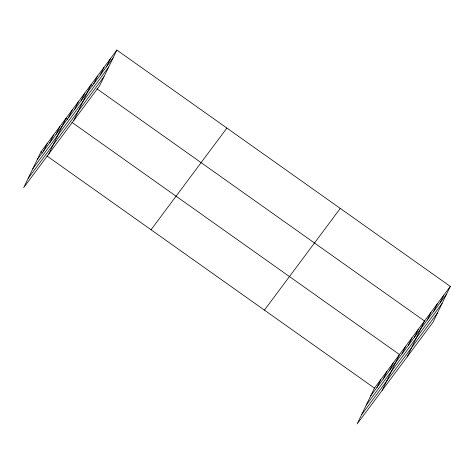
<?xml version="1.0" encoding="UTF-8"?>
<svg xmlns="http://www.w3.org/2000/svg" width="474" height="474" viewBox="0 0 474 474"><rect width="100%" height="100%" fill="white"/><g stroke="black" fill="none" stroke-linecap="round" stroke-linejoin="round"><path stroke-width="0.71" d="M116.865 50.072L41.019 151.769L23.7 187.591L99.546 85.889L116.865 50.072L450.3 286.409L432.981 322.231L357.135 423.928L374.454 388.111L450.3 286.409M43.531 151.117L47.276 143.379M49.794 142.727L53.532 134.989M56.05 134.338L59.789 126.599M48.727 154.026L66.046 118.21L67.812 119.46M68.564 117.558L72.303 109.82M74.821 109.162L78.56 101.43M81.078 100.772L84.816 93.04M73.76 120.467L91.079 84.65L92.839 85.901M93.781 83.738L97.526 76.006M100.233 75.093L103.972 67.361M106.68 66.449L110.418 58.717M376.966 387.454L380.711 379.721M383.229 379.064L386.968 371.332M389.486 370.674L393.224 362.942M382.163 390.369L399.481 354.546L71.93 122.381M401.999 353.894L405.738 346.156M408.256 345.505L411.995 337.766M414.513 337.115L418.252 329.377M407.196 356.809L424.514 320.987L96.963 88.822M427.216 320.08L430.961 312.342M433.669 311.436L437.407 303.698M440.115 302.791L443.854 295.053M37.274 159.507L113.126 57.804M32.795 168.774L108.647 67.077M28.179 178.325L104.031 76.622M151.052 229.76L226.898 128.063M264.415 310.115L340.267 208.418M370.709 395.843L446.561 294.147M366.23 405.116L442.082 303.413M361.615 414.661L437.466 312.964M41.019 151.769L42.779 153.019M46.902 155.94L374.454 388.111"/></g></svg>
